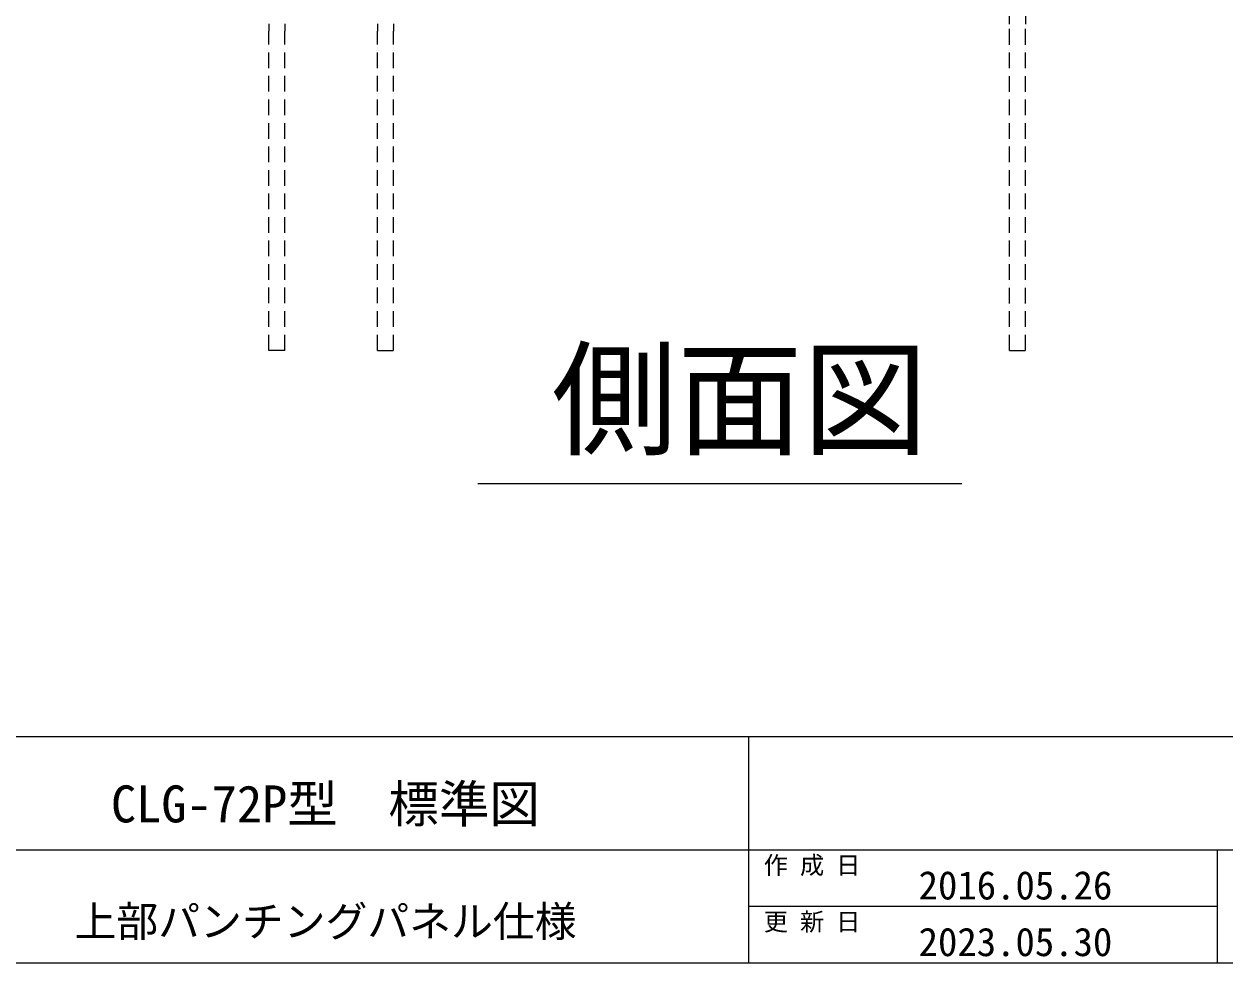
# Model space of a CAD drawing. Units: millimetres, scale not verified. Extents: x -9305 to 9305, y -6415 to 6415.
# Drawn here: x 1909 to 5584, y -6415 to -3540 of the extents above; entities that cross this region are included whole.
import ezdxf
from ezdxf.enums import TextEntityAlignment as Align

# ---------------------------------------------------------------- set-up
doc = ezdxf.new("R2010")
doc.units = ezdxf.units.MM
doc.header["$LTSCALE"] = 40
doc.linetypes.add('DASHED1', pattern=[1.8, 1.2, -0.6])
doc.linetypes.add('DOUBLE_CHAIN2', pattern=[12.8, 9, -1, 0.6, -0.6, 0.6, -1])
for name, color, linetype, lineweight in [('0-5_CLG-72', 134, 'Continuous', 18), ('0-9_TEXT', 134, 'Continuous', 18), ('0-C_図面枠', 134, 'Continuous', 18)]:
    doc.layers.add(name, color=color, linetype=linetype, lineweight=lineweight)
doc.styles.add('ＭＳ ゴシック', font='')
doc.styles.get('ＭＳ ゴシック').set_extended_font_data('MS Gothic')

msp = doc.modelspace()

# ---------------------------------------------------------------- linework, layer by layer
at = {"layer": '0-5_CLG-72'}
for p, q in [((4924.89, -3541.24), (4924.89, -3487.32)), ((4973.49, -3510.1), (4973.49, -3541.24))]:
    msp.add_line(p, q, dxfattribs=at)
at = {"layer": '0-5_CLG-72', "linetype": 'DOUBLE_CHAIN2'}
for p, q in [((2658.17, -3539.49), (2658.17, -3562.49)), ((2706.77, -3539.49), (2706.77, -3562.49)), ((2990.67, -3539.49), (2990.67, -3562.49)), ((3039.27, -3539.49), (3039.27, -3562.49))]:
    msp.add_line(p, q, dxfattribs=at)
at = {"layer": '0-5_CLG-72', "linetype": 'DASHED1'}
for p, q in [((2706.77, -4539.49), (2706.77, -3562.49)), ((2990.67, -4539.49), (2990.67, -3562.49)), ((4924.89, -4539.63), (4924.89, -3541.24)), ((4973.49, -4539.63), (4973.49, -3541.24)), ((4924.89, -4539.63), (4973.49, -4539.63))]:
    msp.add_line(p, q, dxfattribs=at)
for points in [[(2706.77, -4539.49), (2658.17, -4539.49), (2658.17, -3562.49)], [(2990.67, -4539.49), (3039.27, -4539.49), (3039.27, -3562.49)]]:
    msp.add_lwpolyline(points, dxfattribs=at)
at = {"layer": '0-9_TEXT'}
msp.add_line((3297.98, -4946.99), (4778.83, -4946.99), dxfattribs=at)
at = {"layer": '0-C_図面枠'}
for p, q in [((-9304.61, -5721.47), (9304.61, -5721.47)), ((4126.39, -5721.47), (4126.39, -6414.98)), ((1537.28, -6068.22), (9304.61, -6068.22)), ((5559.65, -6068.22), (5559.65, -6414.98)), ((5559.65, -6241.6), (4126.39, -6241.6))]:
    msp.add_line(p, q, dxfattribs=at)
msp.add_lwpolyline([(-9304.61, -6414.98), (9304.61, -6414.98), (9304.61, 6414.98), (-9304.61, 6414.98)], close=True, dxfattribs=at)

# ---------------------------------------------------------------- texts
at = {"layer": '0-9_TEXT', "style": 'ＭＳ ゴシック'}
msp.add_text('側面図', height=281.5, dxfattribs=at).set_placement((3523.43, -4914.26), align=Align.BOTTOM_LEFT)
at = {"layer": '0-C_図面枠', "style": 'ＭＳ ゴシック'}
for s, height, p in [('CLG-72P型\u3000標準図', 113.3, (2175.28, -6018.59)), ('作 成 日\u3000', 54.23, (4172.62, -6158.84)), ('2016.05.26', 87.12, (4646.41, -6246.68)), ('上部パンチングパネル仕様', 93.84, (2063.84, -6362.7)), ('更 新 日\u3000', 54.23, (4172.62, -6332.22)), ('2023.05.30', 87.12, (4646.41, -6420.06))]:
    msp.add_text(s, height=height, dxfattribs=at).set_placement(p, align=Align.BOTTOM_LEFT)

doc.saveas('drawing.dxf')
